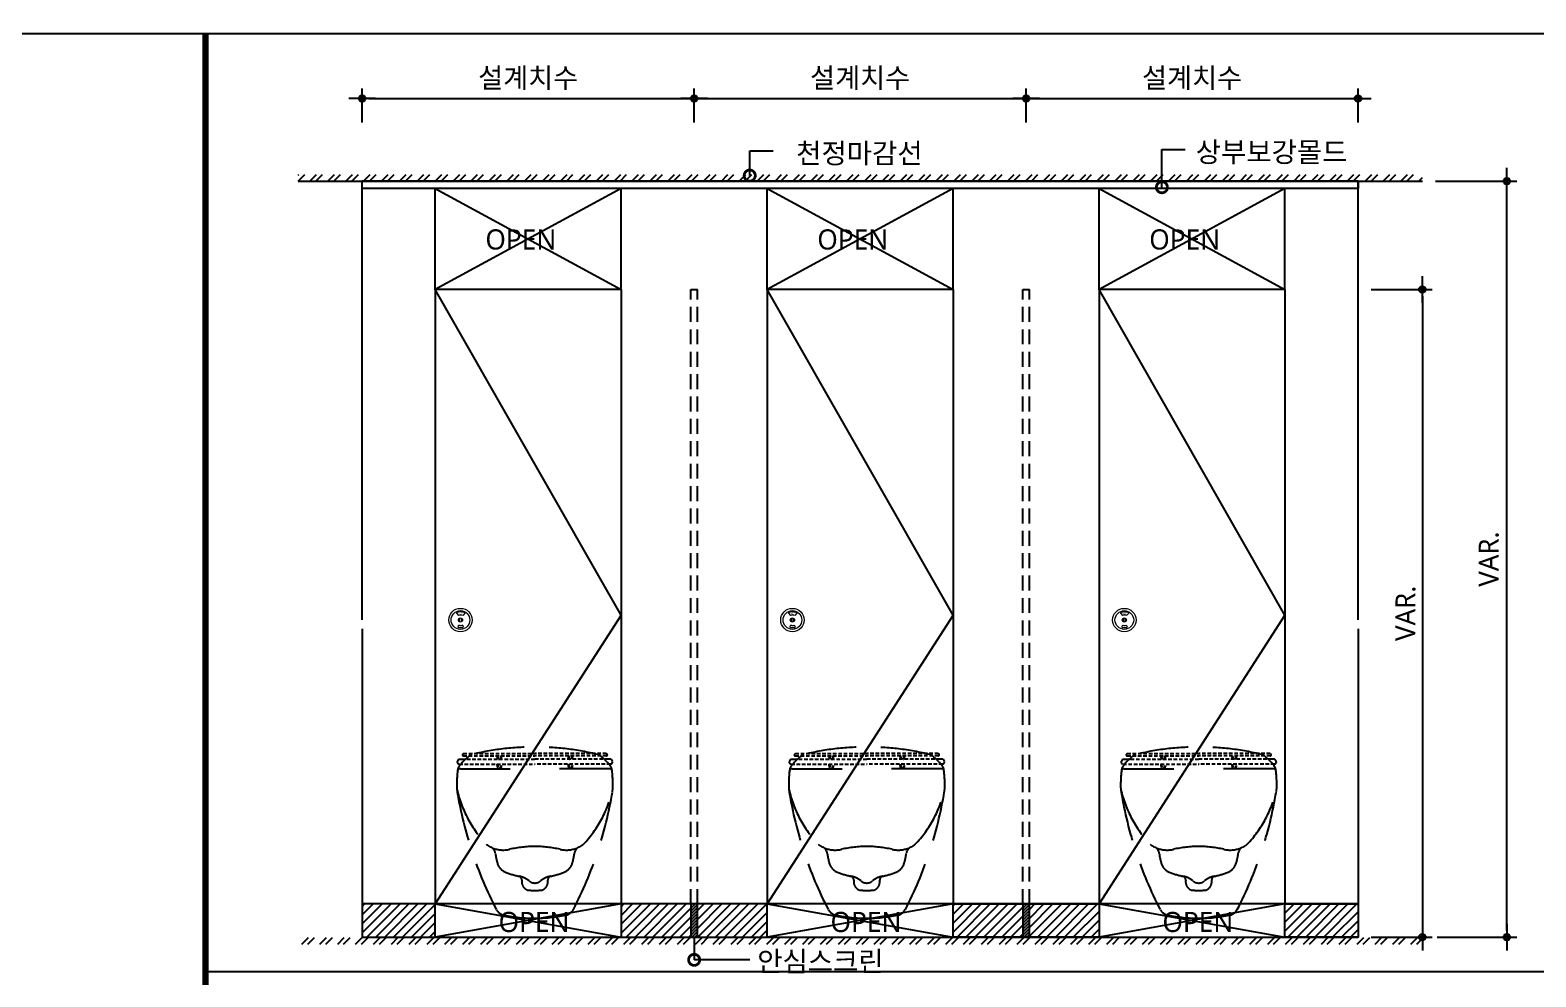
# Model space of a CAD drawing. Extents: x -256 to 8104, y -176 to 5714.
# Drawn here: x 2220 to 4488, y 4116 to 5543 of the extents above; entities that cross this region are included whole.
import ezdxf
from ezdxf.enums import TextEntityAlignment as Align

# ---------------------------------------------------------------- set-up
doc = ezdxf.new("R2010")
doc.units = 0
doc.header["$LTSCALE"] = 30
doc.linetypes.add('HIDDEN', pattern=[0.375, 0.25, -0.125])
doc.layers.get('0').update_dxf_attribs({"linetype": 'CONTINUOUS'})
doc.layers.get('DEFPOINTS').update_dxf_attribs({"linetype": 'CONTINUOUS'})
for name, color, linetype in [('DIM', 7, 'CONTINUOUS'), ('HAT', 8, 'CONTINUOUS'), ('HID', 9, 'HIDDEN'), ('문자', 3, 'CONTINUOUS'), ('부자재', 4, 'CONTINUOUS'), ('잠금쇠(회전형)', 4, 'CONTINUOUS'), ('치수', 1, 'CONTINUOUS'), ('판넬', 2, 'CONTINUOUS'), ('해치', 8, 'CONTINUOUS')]:
    doc.layers.add(name, color=color, linetype=linetype)
doc.styles.add('HDW', font='gulim.ttc')
doc.styles.add('돋움', font='malgun.ttf')
doc.dimstyles.new('10', dxfattribs={"dimscale": 10, "dimtxt": 3, "dimasz": 1, "dimexe": 1.5, "dimexo": 2, "dimgap": 1, "dimtad": 1, "dimdec": 0, "dimlunit": 6, "dimtxsty": '돋움', "dimblk": 'DIMDOT', "dimcen": -1, "dimdle": 1.5, "dimclrt": 3, "dimazin": 3, "dimtfac": 1, "dimtdec": 0, "dimtix": 1, "dimtmove": 2, "dimatfit": 3, "dimldrblk": 'DIMDOT', "dimarcsym": 0})

# ---------------------------------------------------------------- blocks, each defined once
blk = doc.blocks.new('DIMDOT')
at = {"linetype": 'Continuous'}
blk.add_line((-2, 0), (2, 0), dxfattribs=at)
for radius in [0.5, 0.25]:
    blk.add_circle((0, 0), radius, dxfattribs=at)
blk = doc.blocks.new('*D746')
at = {"layer": 'DEFPOINTS', "color": 0}
for p in [(77946.5, 3876.5), (77446.5, 3820.2), (77946.5, 3820.2)]:
    blk.add_point(p, dxfattribs=at)
at = {"layer": 'DIM', "color": 0, "lineweight": -2, "ltscale": 10}
for p, q in [((77446.5, 3840.2), (77446.5, 3891.5)), ((77946.5, 3840.2), (77946.5, 3891.5)), ((77456.5, 3876.5), (77936.5, 3876.5))]:
    blk.add_line(p, q, dxfattribs=at)
at = {"layer": 'DIM', "color": 0, "lineweight": -2, "xscale": 10, "yscale": 10, "zscale": 10, "rotation": 180}
blk.add_blockref('DIMDOT', (77446.5, 3876.5), dxfattribs=at)
at = {"layer": 'DIM', "color": 0, "lineweight": -2, "xscale": 10, "yscale": 10, "zscale": 10}
blk.add_blockref('DIMDOT', (77946.5, 3876.5), dxfattribs=at)
at = {"layer": 'DIM', "color": 3, "insert": (77696.5, 3906.1), "char_height": 30, "attachment_point": 5, "style": '돋움'}
blk.add_mtext('설계치수', dxfattribs=at)
blk = doc.blocks.new('*D747')
at = {"layer": 'DEFPOINTS', "color": 0}
for p in [(78446.5, 3876.5), (77946.5, 3820.2), (78446.5, 3820.2)]:
    blk.add_point(p, dxfattribs=at)
at = {"layer": 'DIM', "color": 0, "lineweight": -2, "ltscale": 10}
for p, q in [((77946.5, 3840.2), (77946.5, 3891.5)), ((78446.5, 3840.2), (78446.5, 3891.5)), ((77956.5, 3876.5), (78436.5, 3876.5))]:
    blk.add_line(p, q, dxfattribs=at)
at = {"layer": 'DIM', "color": 0, "lineweight": -2, "xscale": 10, "yscale": 10, "zscale": 10, "rotation": 180}
blk.add_blockref('DIMDOT', (77946.5, 3876.5), dxfattribs=at)
at = {"layer": 'DIM', "color": 0, "lineweight": -2, "xscale": 10, "yscale": 10, "zscale": 10}
blk.add_blockref('DIMDOT', (78446.5, 3876.5), dxfattribs=at)
at = {"layer": 'DIM', "color": 3, "insert": (78196.5, 3906.1), "char_height": 30, "attachment_point": 5, "style": '돋움'}
blk.add_mtext('설계치수', dxfattribs=at)
blk = doc.blocks.new('_DOTSMALL')
at = {"color": 0, "linetype": 'ByBlock', "const_width": 0.5}
blk.add_lwpolyline([(-0.0625, 0, 1), (0.0625, 0, 1)], format="xyb", close=True, dxfattribs=at)
blk = doc.blocks.new('A$C63EC304E')
at = {"layer": '치수', "color": 1, "xscale": 2.5, "yscale": 2.5, "zscale": 2.5, "rotation": 234.3098741996962}
blk.add_blockref('_DOTSMALL', (0.31, 0.31), dxfattribs=at)
blk = doc.blocks.new('A$C2BC9653E')
at = {"layer": '치수', "xscale": 0.3333333333333333, "yscale": 0.3333333333333333, "zscale": 0.3333333333333333}
blk.add_blockref('A$C63EC304E', (0, 0), dxfattribs=at)
blk = doc.blocks.new('A$C7FC71301')
at = {"layer": '치수', "rotation": 180}
blk.add_blockref('A$C2BC9653E', (0.208, 0.208), dxfattribs=at)
blk = doc.blocks.new('A$C4A20372B')
at = {"layer": '치수'}
blk.add_blockref('A$C7FC71301', (0, 0), dxfattribs=at)
blk = doc.blocks.new('A$C566469F5')
at = {"layer": '치수'}
blk.add_blockref('A$C4A20372B', (0, 0), dxfattribs=at)
blk = doc.blocks.new('A$C7E317CD4')
at = {"layer": '해치', "xscale": 2, "yscale": 2, "zscale": 2}
blk.add_blockref('A$C566469F5', (0, 0), dxfattribs=at)
blk = doc.blocks.new('A$C601D7F27')
at = {"layer": '치수'}
blk.add_blockref('A$C7E317CD4', (0, 0), dxfattribs=at)
blk = doc.blocks.new('A$C38802C08')
at = {"layer": '치수'}
blk.add_blockref('A$C601D7F27', (0, 0), dxfattribs=at)
blk = doc.blocks.new('*D748')
at = {"layer": 'DEFPOINTS', "color": 0}
for p in [(78946.5, 3876.5), (78446.5, 3820.2), (78946.5, 3820.2)]:
    blk.add_point(p, dxfattribs=at)
at = {"layer": 'DIM', "color": 0, "lineweight": -2, "ltscale": 10}
for p, q in [((78446.5, 3840.2), (78446.5, 3891.5)), ((78946.5, 3840.2), (78946.5, 3891.5)), ((78456.5, 3876.5), (78936.5, 3876.5))]:
    blk.add_line(p, q, dxfattribs=at)
at = {"layer": 'DIM', "color": 0, "lineweight": -2, "xscale": 10, "yscale": 10, "zscale": 10, "rotation": 180}
blk.add_blockref('DIMDOT', (78446.5, 3876.5), dxfattribs=at)
at = {"layer": 'DIM', "color": 0, "lineweight": -2, "xscale": 10, "yscale": 10, "zscale": 10}
blk.add_blockref('DIMDOT', (78946.5, 3876.5), dxfattribs=at)
at = {"layer": 'DIM', "color": 3, "insert": (78696.5, 3906.1), "char_height": 30, "attachment_point": 5, "style": '돋움'}
blk.add_mtext('설계치수', dxfattribs=at)
blk = doc.blocks.new('*D749')
at = {"layer": 'DEFPOINTS', "color": 0}
for p in [(78946.5, 3588.5), (78946.5, 2612.3), (79043.4, 2612.3)]:
    blk.add_point(p, dxfattribs=at)
at = {"layer": 'DIM', "color": 0, "lineweight": -2, "ltscale": 10}
for p, q in [((78966.5, 3588.5), (79058.4, 3588.5)), ((79043.4, 3578.5), (79043.4, 2622.3)), ((78966.5, 2612.3), (79058.4, 2612.3))]:
    blk.add_line(p, q, dxfattribs=at)
at = {"layer": 'DIM', "color": 0, "lineweight": -2, "xscale": 10, "yscale": 10, "zscale": 10}
for p, rotation in [((79043.4, 3588.5), 90), ((79043.4, 2612.3), 270)]:
    blk.add_blockref('DIMDOT', p, dxfattribs=dict(at, rotation=rotation))
at = {"layer": 'DIM', "color": 3, "insert": (79018.2, 3100.4), "char_height": 30, "attachment_point": 5, "rotation": 90, "style": '돋움'}
blk.add_mtext('VAR.', dxfattribs=at)
blk = doc.blocks.new('A$C460A2A32')
at = {"color": 0}
for p, q in [((12.8, 32), (11.2, 30.4)), ((12.8, 32), (162.3, 32)), ((311.8, 32), (162.3, 32)), ((311.8, 32), (313.4, 30.4)), ((2.8, 20), (0.5, 16)), ((2.8, 20), (8.6, 20)), ((3.9, 10), (162.3, 10)), ((8.6, 20), (162.3, 20)), ((12.6, 27), (162.3, 27)), ((312, 27), (162.3, 27)), ((316, 20), (162.3, 20)), ((320.7, 10), (162.3, 10)), ((321.8, 20), (316, 20)), ((321.8, 20), (324.1, 16))]:
    blk.add_line(p, q, dxfattribs=at)
for centre, radius, start, end in [((3.9, 14), 4, 150.0107, 270), ((12.6, 29), 2, 135, 270), ((108.9, 28.2), 26, 182.6717, 198.4118), ((108.9, 10), 26, 180, 202.6199), ((107.4, 28.2), 23, 183.0205, 200.9186), ((107.4, 10), 23, 180, 205.7715), ((68.6, 10), 23, 334.2285, 0), ((68.6, 28.2), 23, 339.0814, 356.9795), ((67.1, 10), 26, 337.3801, 0), ((67.1, 28.2), 26, 341.5882, 357.3283), ((257.5, 28.2), 26, 182.6717, 198.4118), ((257.5, 10), 26, 180, 202.6199), ((256, 28.2), 23, 183.0205, 200.9186), ((256, 10), 23, 180, 205.7715), ((217.2, 10), 23, 334.2285, 0), ((217.2, 28.2), 23, 339.0814, 356.9795), ((215.7, 10), 26, 337.3801, 0), ((215.7, 28.2), 26, 341.5882, 357.3283), ((312, 29), 2, 270, 45), ((320.7, 14), 4, 270, 29.9893)]:
    blk.add_arc(centre, radius, start, end, dxfattribs=at)
blk = doc.blocks.new('*D772')
at = {"layer": 'DEFPOINTS', "color": 0}
for p in [(79043.4, 3752.1), (79170.8, 3752.1), (79045.9, 2612.3)]:
    blk.add_point(p, dxfattribs=at)
at = {"layer": 'DIM', "color": 0, "lineweight": -2, "ltscale": 10}
for p, q in [((79063.4, 3752.1), (79185.8, 3752.1)), ((79170.8, 2622.3), (79170.8, 3742.1)), ((79065.9, 2612.3), (79185.8, 2612.3))]:
    blk.add_line(p, q, dxfattribs=at)
at = {"layer": 'DIM', "color": 0, "lineweight": -2, "xscale": 10, "yscale": 10, "zscale": 10}
for p, rotation in [((79170.8, 3752.1), 90), ((79170.8, 2612.3), 270)]:
    blk.add_blockref('DIMDOT', p, dxfattribs=dict(at, rotation=rotation))
at = {"layer": 'DIM', "color": 3, "insert": (79143.5, 3182.2), "char_height": 30, "attachment_point": 5, "rotation": 90, "style": '돋움'}
blk.add_mtext('VAR.', dxfattribs=at)
blk = doc.blocks.new('EDGE_28', base_point=(74726.3, -1563.7))
h = blk.add_hatch()
h.set_pattern_fill('ANSI31', color=3, scale=3, angle=180)
h.set_pattern_definition([(225, (74764.808, -1739.444), (6.735192, -6.735192), [])])
h.paths.add_polyline_path([(77556.5, 2662.3), (77446.5, 2662.3), (77446.5, 2612.3), (77556.5, 2612.3)])
h.paths.add_polyline_path([(77941.5, 2662.3), (77836.5, 2662.3), (77836.5, 2612.3), (77941.5, 2612.3)])
h.paths.add_polyline_path([(78056.5, 2662.3), (77951.5, 2662.3), (77951.5, 2612.3), (78056.5, 2612.3)])
h.paths.add_polyline_path([(78441.5, 2662.3), (78336.5, 2662.3), (78336.5, 2612.3), (78441.5, 2612.3)])
h.paths.add_polyline_path([(78556.5, 2662.3), (78451.5, 2662.3), (78451.5, 2612.3), (78556.5, 2612.3)])
h.paths.add_polyline_path([(78946.5, 2662.3), (78836.5, 2662.3), (78836.5, 2612.3), (78946.5, 2612.3)])
h = blk.add_hatch()
h.set_pattern_fill('ANSI31', color=2, style=0)
h.set_pattern_definition([(45, (74764.808, -1739.4443), (-2.245064, 2.245064), [])])
h.paths.add_polyline_path([(77951.5, 2662.3), (77941.5, 2662.3), (77941.5, 2612.3), (77951.5, 2612.3)])
h = blk.add_hatch()
h.set_pattern_fill('ANSI31', color=2, style=0)
h.set_pattern_definition([(45, (75264.808, -1739.4443), (-2.245064, 2.245064), [])])
h.paths.add_polyline_path([(78451.5, 2662.3), (78441.5, 2662.3), (78441.5, 2612.3), (78451.5, 2612.3)])
at = {"layer": 'HAT'}
h = blk.add_hatch(dxfattribs=at)
h.set_pattern_fill('ANSI32', color=256, scale=2, style=0)
h.set_pattern_definition([(45, (66110.438, -1880.92), (-13.470384, 13.470384), []), (45, (66119.419, -1880.92), (-13.470384, 13.470384), [])])
h.paths.add_polyline_path([(77349.8, 3762.1), (79043.4, 3762.1), (79043.4, 3752.1), (77349.8, 3752.1)])
h = blk.add_hatch(dxfattribs=at)
h.set_pattern_fill('ANSI32', color=256, scale=2, style=0)
h.set_pattern_definition([(45, (66110.438, -1698.94), (-13.470384, 13.470384), []), (45, (66119.419, -1698.94), (-13.470384, 13.470384), [])])
h.paths.add_polyline_path([(77349.8, 2601.8), (79043.4, 2601.8), (79043.4, 2611.8), (77349.8, 2611.8)])
at = {"color": 2}
for p, q in [((77349.8, 3752.1), (79043.4, 3752.1)), ((77836.5, 2662.3), (77836.5, 2612.3)), ((77941.5, 2662.3), (77941.5, 2612.3)), ((78441.5, 2662.3), (78441.5, 2612.3)), ((78556.5, 2662.3), (78556.5, 2612.3))]:
    blk.add_line(p, q, dxfattribs=at)
for p, q in [((77446.5, 3090.9), (77446.5, 3752.1)), ((78946.5, 3090.9), (78946.5, 3752.1)), ((77446.5, 3077.2), (77446.5, 2612.3)), ((78946.5, 3077.2), (78946.5, 2612.3)), ((77446.5, 2612.3), (78946.5, 2612.3))]:
    blk.add_line(p, q)
at = {"color": 8}
blk.add_line((77210.4, 2560.5), (80558.3, 2560.5), dxfattribs=at)
at = {"color": 2}
for points in [[(74725.6, 3974.7), (81977.9, 3974.7), (81977.9, -1563.6), (74725.6, -1563.6)], [(74725.6, 3974.7), (81977.9, 3974.7), (81977.9, -1563.6), (74725.6, -1563.6)], [(74725.6, 3974.7), (82707.5, 3974.7), (82707.5, -1563.6), (74725.6, -1563.6)], [(77446.5, 3752.1), (78946.5, 3752.1), (78946.5, 3741.1), (77446.5, 3741.1)], [(77556.5, 2662.3), (77446.5, 2662.3), (77446.5, 2612.3), (77556.5, 2612.3)], [(78056.5, 2662.3), (77836.5, 2662.3), (77836.5, 2612.3), (78056.5, 2612.3)], [(77951.5, 2662.3), (77941.5, 2662.3), (77941.5, 2612.3), (77951.5, 2612.3)], [(78336.5, 2662.3), (78556.5, 2662.3), (78556.5, 2612.3), (78336.5, 2612.3)], [(78451.5, 2662.3), (78441.5, 2662.3), (78441.5, 2612.3), (78451.5, 2612.3)], [(78836.5, 2662.3), (78946.5, 2662.3), (78946.5, 2612.3), (78836.5, 2612.3)]]:
    blk.add_lwpolyline(points, close=True, dxfattribs=at)
at = {"color": 8, "const_width": 10}
blk.add_lwpolyline([(77210.4, 1205.6), (77210.4, 3974.7)], dxfattribs=at)
at = {"layer": 'HID', "ltscale": 3}
for p, q in [((77941.5, 2662.3), (77941.5, 3588.5)), ((77941.5, 3588.5), (77951.5, 3588.5)), ((77951.5, 2662.3), (77951.5, 3588.5)), ((78441.5, 2662.3), (78441.5, 3588.5)), ((78441.5, 3588.5), (78451.5, 3588.5)), ((78451.5, 2662.3), (78451.5, 3588.5))]:
    blk.add_line(p, q, dxfattribs=at)
at = {"layer": 'HID', "ltscale": 10}
for p, q in [((77594.3, 2866.3), (77706.5, 2866.3)), ((77818.8, 2866.3), (77706.5, 2866.3)), ((78094.3, 2866.3), (78206.5, 2866.3)), ((78318.8, 2866.3), (78206.5, 2866.3)), ((78594.3, 2866.3), (78706.5, 2866.3)), ((78818.8, 2866.3), (78706.5, 2866.3))]:
    blk.add_line(p, q, dxfattribs=at)
for centre, radius, start, end in [((77664.2, 2815.6), 90, 128.0065, 143.1013), ((77612.4, 2881.8), 6, 103.9579, 128.0065), ((77706.5, 2495.9), 403.1, 76.2923, 103.7077), ((77800.6, 2881.8), 6, 51.9935, 76.0421), ((77748.9, 2815.6), 90, 36.8987, 51.9935), ((78164.2, 2815.6), 90, 128.0065, 143.1013), ((78112.4, 2881.8), 6, 103.9579, 128.0065), ((78206.5, 2495.9), 403.1, 76.2923, 103.7077), ((78300.6, 2881.8), 6, 51.9935, 76.0421), ((78248.9, 2815.6), 90, 36.8987, 51.9935), ((78664.2, 2815.6), 90, 128.0065, 143.1013), ((78612.4, 2881.8), 6, 103.9579, 128.0065), ((78706.5, 2495.9), 403.1, 76.2923, 103.7077), ((78800.6, 2881.8), 6, 51.9935, 76.0421), ((78748.9, 2815.6), 90, 36.8987, 51.9935), ((77768.9, 2841.9), 180, 172.4918, 181.055), ((77594.3, 2862.1), 4.2, 90, 173.3826), ((77599.4, 2864.2), 9, 143.1013, 172.4918), ((77818.8, 2862.1), 4.2, 6.6174, 90), ((77813.7, 2864.2), 9, 7.5082, 36.8987), ((77644.1, 2841.9), 180, 358.945, 7.5082), ((78268.9, 2841.9), 180, 172.4918, 181.055), ((78094.3, 2862.1), 4.2, 90, 173.3826), ((78099.4, 2864.2), 9, 143.1013, 172.4918), ((78318.8, 2862.1), 4.2, 6.6174, 90), ((78313.7, 2864.2), 9, 7.5082, 36.8987), ((78144.1, 2841.9), 180, 358.945, 7.5082), ((78768.9, 2841.9), 180, 172.4918, 181.055), ((78594.3, 2862.1), 4.2, 90, 173.3826), ((78599.4, 2864.2), 9, 143.1013, 172.4918), ((78818.8, 2862.1), 4.2, 6.6174, 90), ((78813.7, 2864.2), 9, 7.5082, 36.8987), ((78644.1, 2841.9), 180, 358.945, 7.5082), ((77630.9, 2839.3), 42, 181.055, 190.5892), ((77782.1, 2839.3), 42, 349.4108, 358.945), ((78130.9, 2839.3), 42, 181.055, 190.5892), ((78282.1, 2839.3), 42, 349.4108, 358.945), ((78630.9, 2839.3), 42, 181.055, 190.5892), ((78782.1, 2839.3), 42, 349.4108, 358.945), ((77761.8, 2874.3), 177, 192.809, 223.5419), ((78183.9, 2929.5), 602.3, 189.3568, 207.2383), ((77229.1, 2929.5), 602.3, 332.7617, 350.6432), ((77651.3, 2874.3), 177, 316.4581, 347.191), ((78261.8, 2874.3), 177, 192.809, 223.5419), ((78683.9, 2929.5), 602.3, 189.3568, 207.2383), ((77729.1, 2929.5), 602.3, 332.7617, 350.6432), ((78151.3, 2874.3), 177, 316.4581, 347.191), ((78761.8, 2874.3), 177, 192.809, 223.5419), ((79183.9, 2929.5), 602.3, 189.3568, 207.2383), ((78229.1, 2929.5), 602.3, 332.7617, 350.6432), ((78651.3, 2874.3), 177, 316.4581, 347.191), ((77659.1, 2785.6), 42, 232.3598, 243.5689), ((77635.1, 2737.3), 12, 6.9609, 63.5689), ((77659.1, 2785.6), 42, 248.0565, 282.8609), ((77706.5, 2578), 171, 90, 102.8609), ((77706.5, 2578), 171, 77.1391, 90), ((77753.9, 2785.6), 42, 257.1391, 291.9435), ((77778, 2737.3), 12, 116.4311, 173.0391), ((77753.9, 2785.6), 42, 296.4311, 307.6402), ((78159.1, 2785.6), 42, 232.3598, 243.5689), ((78135.1, 2737.3), 12, 6.9609, 63.5689), ((78159.1, 2785.6), 42, 248.0565, 282.8609), ((78206.5, 2578), 171, 90, 102.8609), ((78206.5, 2578), 171, 77.1391, 90), ((78253.9, 2785.6), 42, 257.1391, 291.9435), ((78278, 2737.3), 12, 116.4311, 173.0391), ((78253.9, 2785.6), 42, 296.4311, 307.6402), ((78659.1, 2785.6), 42, 232.3598, 243.5689), ((78635.1, 2737.3), 12, 6.9609, 63.5689), ((78659.1, 2785.6), 42, 248.0565, 282.8609), ((78706.5, 2578), 171, 90, 102.8609), ((78706.5, 2578), 171, 77.1391, 90), ((78753.9, 2785.6), 42, 257.1391, 291.9435), ((78778, 2737.3), 12, 116.4311, 173.0391), ((78753.9, 2785.6), 42, 296.4311, 307.6402), ((77737.4, 2749.7), 91.1, 186.9609, 196.5836), ((77670.2, 2729.7), 21, 196.5836, 247.6201), ((77742.8, 2729.7), 21, 292.3799, 343.4164), ((77675.7, 2749.7), 91.1, 343.4164, 353.0391), ((78237.4, 2749.7), 91.1, 186.9609, 196.5836), ((78170.2, 2729.7), 21, 196.5836, 247.6201), ((78242.8, 2729.7), 21, 292.3799, 343.4164), ((78175.7, 2749.7), 91.1, 343.4164, 353.0391), ((78737.4, 2749.7), 91.1, 186.9609, 196.5836), ((78670.2, 2729.7), 21, 196.5836, 247.6201), ((78742.8, 2729.7), 21, 292.3799, 343.4164), ((78675.7, 2749.7), 91.1, 343.4164, 353.0391), ((77706.5, 2817.9), 116.3, 247.6201, 258.9228), ((77681, 2698.3), 6, 0, 77.9673), ((77678.4, 2674.3), 30, 49.4621, 78.9228), ((77734.6, 2674.3), 30, 101.0772, 130.5379), ((77732, 2698.3), 6, 102.0327, 180), ((77706.5, 2817.9), 116.3, 281.0772, 292.3799), ((78206.5, 2817.9), 116.3, 247.6201, 258.9228), ((78181, 2698.3), 6, 0, 77.9673), ((78178.4, 2674.3), 30, 49.4621, 78.9228), ((78234.6, 2674.3), 30, 101.0772, 130.5379), ((78232, 2698.3), 6, 102.0327, 180), ((78206.5, 2817.9), 116.3, 281.0772, 292.3799), ((78706.5, 2817.9), 116.3, 247.6201, 258.9228), ((78681, 2698.3), 6, 0, 77.9673), ((78678.4, 2674.3), 30, 49.4621, 78.9228), ((78734.6, 2674.3), 30, 101.0772, 130.5379), ((78732, 2698.3), 6, 102.0327, 180), ((78706.5, 2817.9), 116.3, 281.0772, 292.3799), ((77700.4, 2695.9), 13.6, 169.8446, 248.5821), ((77706.5, 2853.8), 171, 266.2838, 270), ((77706.5, 2707.2), 13.3, 229.4621, 270), ((77706.5, 2707.2), 13.3, 270, 310.5379), ((77706.5, 2853.8), 171, 270, 273.7162), ((77712.6, 2695.9), 13.6, 291.4179, 10.1554), ((78200.4, 2695.9), 13.6, 169.8446, 248.5821), ((78206.5, 2853.8), 171, 266.2838, 270), ((78206.5, 2707.2), 13.3, 229.4621, 270), ((78206.5, 2707.2), 13.3, 270, 310.5379), ((78206.5, 2853.8), 171, 270, 273.7162), ((78212.6, 2695.9), 13.6, 291.4179, 10.1554), ((78700.4, 2695.9), 13.6, 169.8446, 248.5821), ((78706.5, 2853.8), 171, 266.2838, 270), ((78706.5, 2707.2), 13.3, 229.4621, 270), ((78706.5, 2707.2), 13.3, 270, 310.5379), ((78706.5, 2853.8), 171, 270, 273.7162), ((78712.6, 2695.9), 13.6, 291.4179, 10.1554), ((77663.9, 2663), 18, 210.6249, 258.7833), ((77749.1, 2663), 18, 281.2167, 329.3751), ((78163.9, 2663), 18, 210.6249, 258.7833), ((78249.1, 2663), 18, 281.2167, 329.3751), ((78663.9, 2663), 18, 210.6249, 258.7833), ((78749.1, 2663), 18, 281.2167, 329.3751), ((77706.5, 2877.8), 237, 258.7833, 270), ((77706.5, 2877.8), 237, 270, 281.2167), ((78206.5, 2877.8), 237, 258.7833, 270), ((78206.5, 2877.8), 237, 270, 281.2167), ((78706.5, 2877.8), 237, 258.7833, 270), ((78706.5, 2877.8), 237, 270, 281.2167)]:
    blk.add_arc(centre, radius, start, end, dxfattribs=at)
at = {"layer": '부자재', "color": 3}
blk.add_line((78946.5, 3752.1), (77446.5, 3752.1), dxfattribs=at)
blk.add_line((78946.5, 3752.1), (77446.5, 3752.1), dxfattribs=at)
at = {"layer": '잠금쇠(회전형)', "linetype": 'Continuous', "lineweight": 15}
for p, q in [((77588, 3101), (77591.6, 3097)), ((77593.1, 3093.3), (77593.1, 3087.5)), ((77595.8, 3093.2), (77595.8, 3087.5)), ((77601.6, 3101), (77598, 3097)), ((78088, 3101), (78091.6, 3097)), ((78093.1, 3093.3), (78093.1, 3087.5)), ((78095.8, 3093.2), (78095.8, 3087.5)), ((78101.6, 3101), (78098, 3097)), ((78588, 3101), (78591.6, 3097)), ((78593.1, 3093.3), (78593.1, 3087.5)), ((78595.8, 3093.2), (78595.8, 3087.5)), ((78601.6, 3101), (78598, 3097)), ((77591.2, 3081.8), (77590.8, 3080.7)), ((77598.4, 3081.8), (77598.8, 3080.7)), ((78091.2, 3081.8), (78090.8, 3080.7)), ((78098.4, 3081.8), (78098.8, 3080.7)), ((78591.2, 3081.8), (78590.8, 3080.7)), ((78598.4, 3081.8), (78598.8, 3080.7))]:
    blk.add_line(p, q, dxfattribs=at)
for centre, radius in [((77594.5, 3090.4), 17.6), ((78094.5, 3090.4), 17.6), ((78594.5, 3090.4), 17.6), ((77594.5, 3090.4), 14.1), ((77594.5, 3090.4), 3.21), ((78094.5, 3090.4), 14.1), ((78094.5, 3090.4), 3.21), ((78594.5, 3090.4), 14.1), ((78594.5, 3090.4), 3.21)]:
    blk.add_circle(centre, radius, dxfattribs=at)
for centre, radius, start, end in [((77594.8, 3088.7), 14.1, 61.0478, 118.9522), ((77594.8, 3091), 6.81, 61.8696, 118.1304), ((78094.8, 3088.7), 14.1, 61.0478, 118.9522), ((78094.8, 3091), 6.81, 61.8696, 118.1304), ((78594.8, 3088.7), 14.1, 61.0478, 118.9522), ((78594.8, 3091), 6.81, 61.8696, 118.1304), ((77591.7, 3080.3), 0.98, 160.8571, 255.4685), ((77592.1, 3081.5), 0.98, 72.2332, 160.8571), ((77594.8, 3092.1), 13.2, 255.4685, 284.5315), ((77594.8, 3089.8), 7.75, 252.2332, 287.7668), ((77597.4, 3081.5), 0.98, 19.1429, 107.7668), ((77597.8, 3080.3), 0.98, 284.5315, 19.1429), ((78091.7, 3080.3), 0.98, 160.8571, 255.4685), ((78092.1, 3081.5), 0.98, 72.2332, 160.8571), ((78094.8, 3092.1), 13.2, 255.4685, 284.5315), ((78094.8, 3089.8), 7.75, 252.2332, 287.7668), ((78097.4, 3081.5), 0.98, 19.1429, 107.7668), ((78097.8, 3080.3), 0.98, 284.5315, 19.1429), ((78591.7, 3080.3), 0.98, 160.8571, 255.4685), ((78592.1, 3081.5), 0.98, 72.2332, 160.8571), ((78594.8, 3092.1), 13.2, 255.4685, 284.5315), ((78594.8, 3089.8), 7.75, 252.2332, 287.7668), ((78597.4, 3081.5), 0.98, 19.1429, 107.7668), ((78597.8, 3080.3), 0.98, 284.5315, 19.1429)]:
    blk.add_arc(centre, radius, start, end, dxfattribs=at)
at = {"layer": '치수'}
for p, q in [((78030.2, 3760.7), (78030.2, 3797.8)), ((78030.2, 3797.8), (78065.3, 3797.8)), ((78651.2, 3743), (78651.2, 3799.6)), ((78651.2, 3799.6), (78686.3, 3799.6)), ((77556.5, 3741.1), (77836.5, 3588.5)), ((77836.5, 3741.1), (77556.5, 3588.5)), ((78056.5, 3741.1), (78336.5, 3588.5)), ((78336.5, 3741.1), (78056.5, 3588.5)), ((78556.5, 3741.1), (78836.5, 3588.5)), ((78836.5, 3741.1), (78556.5, 3588.5)), ((77836.5, 3097.6), (77556.5, 3588.5)), ((78336.5, 3097.6), (78056.5, 3588.5)), ((78836.5, 3097.6), (78556.5, 3588.5)), ((77836.5, 3097.6), (77556.5, 2662.3)), ((78336.5, 3097.6), (78056.5, 2662.3)), ((78836.5, 3097.6), (78556.5, 2662.3)), ((77556.5, 2662.3), (77836.5, 2612.3)), ((77836.5, 2662.3), (77556.5, 2612.3)), ((78056.5, 2662.3), (78336.5, 2612.3)), ((78336.5, 2662.3), (78056.5, 2612.3)), ((78556.5, 2662.3), (78836.5, 2612.3)), ((78836.5, 2662.3), (78556.5, 2612.3)), ((77946.5, 2612.3), (77946.5, 2578)), ((78030.6, 2578), (77946.5, 2578))]:
    blk.add_line(p, q, dxfattribs=at)
at = {"layer": '판넬', "color": 3}
for p, q in [((77556.5, 3588.5), (77556.5, 3741.1)), ((77556.5, 3646.2), (77556.5, 3730.1)), ((77836.5, 3588.5), (77836.5, 3741.1)), ((78056.5, 3588.5), (78056.5, 3741.1)), ((78336.5, 3588.5), (78336.5, 3741.1)), ((78556.5, 3588.5), (78556.5, 3741.1)), ((78836.5, 3588.5), (78836.5, 3741.1)), ((77556.5, 2662.3), (77446.5, 2662.3)), ((78056.5, 2662.3), (77836.5, 2662.3)), ((78056.5, 2662.3), (77956.5, 2662.3)), ((78556.5, 2662.3), (78336.5, 2662.3)), ((78946.5, 2662.3), (78836.5, 2662.3))]:
    blk.add_line(p, q, dxfattribs=at)
at = {"layer": '판넬'}
for p, q in [((77556.5, 3588.5), (77556.5, 2662.3)), ((77836.5, 3588.5), (77556.5, 3588.5)), ((77836.5, 3588.5), (77836.5, 2705.4)), ((78056.5, 3588.5), (78056.5, 2662.3)), ((78336.5, 3588.5), (78056.5, 3588.5)), ((78336.5, 3588.5), (78336.5, 2705.4)), ((78556.5, 3588.5), (78556.5, 2662.3)), ((78836.5, 3588.5), (78556.5, 3588.5)), ((78836.5, 3588.5), (78836.5, 2705.4)), ((78336.5, 3527.3), (78336.5, 3514.9)), ((78836.5, 3527.3), (78836.5, 3514.9)), ((77836.5, 2705.4), (77836.5, 2662.3)), ((78336.5, 2705.4), (78336.5, 2662.3)), ((78836.5, 2705.4), (78836.5, 2662.3)), ((77836.5, 2662.3), (77556.5, 2662.3)), ((78336.5, 2662.3), (78056.5, 2662.3)), ((78836.5, 2662.3), (78556.5, 2662.3))]:
    blk.add_line(p, q, dxfattribs=at)
at = {"layer": '판넬', "color": 4}
blk.add_line((78556.5, 2662.3), (78456.5, 2662.3), dxfattribs=at)
at = {"layer": 'HID', "ltscale": 10, "xscale": 0.7200000000011642, "yscale": 0.7200000000011642, "zscale": 0.7200000000011642}
for p in [(77589.7, 2866.1), (78089.7, 2866.1), (78589.7, 2866.1)]:
    blk.add_blockref('A$C460A2A32', p, dxfattribs=at)
at = {"layer": '해치', "xscale": -20, "yscale": 20, "zscale": 20, "rotation": 180}
for p in [(78026, 3764.6), (78646.9, 3746.9)]:
    blk.add_blockref('A$C38802C08', p, dxfattribs=at)
at = {"layer": '해치', "xscale": -20, "yscale": 20, "zscale": 20}
blk.add_blockref('A$C38802C08', (77950.7, 2573.9), dxfattribs=at)
at = {"layer": '문자', "style": '돋움'}
for s, p in [('천정마감선', (78195.4, 3794.3)), ('상부보강몰드', (78816.3, 3796.2)), ('OPEN', (77685.4, 3664.1)), ('OPEN', (78185.4, 3664.1)), ('OPEN', (78685.4, 3664.1)), ('OPEN', (77705.3, 2635.2)), ('OPEN', (78205.3, 2635.2)), ('OPEN', (78705.3, 2635.2)), ('안심스크린', (78136.7, 2576.3))]:
    blk.add_text(s, height=30.34, dxfattribs=at).set_placement(p, align=Align.MIDDLE)
at = {"layer": '잠금쇠(회전형)', "linetype": 'Continuous', "lineweight": 15, "style": 'HDW', "width": 0.659278}
for p, p2 in [((77591.6, 3098.9), (77597.8, 3098.9)), ((78091.6, 3098.9), (78097.8, 3098.9)), ((78591.6, 3098.9), (78597.8, 3098.9))]:
    blk.add_text('사용중', height=2.3, dxfattribs=at).set_placement(p, p2, align=Align.FIT)
at = {"layer": 'DIM', "ltscale": 10}
for base, p1, p2, picture, middle in [((77946.5, 3876.5), (77446.5, 3820.2), (77946.5, 3820.2), '*D746', (77696.5, 3906.1)), ((78446.5, 3876.5), (77946.5, 3820.2), (78446.5, 3820.2), '*D747', (78196.5, 3906.1)), ((78946.5, 3876.5), (78446.5, 3820.2), (78946.5, 3820.2), '*D748', (78696.5, 3906.1))]:
    dim = blk.add_linear_dim(base=base, p1=p1, p2=p2, text='설계치수', dimstyle='10', override={"dimtxsty": '돋움'}, dxfattribs=at)
    dim.commit()
    dim.dimension.update_dxf_attribs({"geometry": picture, "text_midpoint": middle})
dim = blk.add_linear_dim(base=(79170.8, 3752.1), p1=(79045.9, 2612.3), p2=(79043.4, 3752.1), angle=90, text='VAR.', dimstyle='10', dxfattribs=at)
dim.commit()
dim.dimension.update_dxf_attribs({"geometry": '*D772', "text_midpoint": (79143.5, 3182.2), "dimtype": 160})
dim = blk.add_linear_dim(base=(79043.4, 2612.3), p1=(78946.5, 3588.5), p2=(78946.5, 2612.3), angle=90, text='VAR.', dimstyle='10', override={"dimtxt": 3, "dimtxsty": '돋움'}, dxfattribs=at)
dim.commit()
dim.dimension.update_dxf_attribs({"geometry": '*D749', "text_midpoint": (79018.2, 3100.4)})

msp = doc.modelspace()

# ---------------------------------------------------------------- block references
msp.add_blockref('EDGE_28', (0, 0))

doc.saveas('drawing.dxf')
